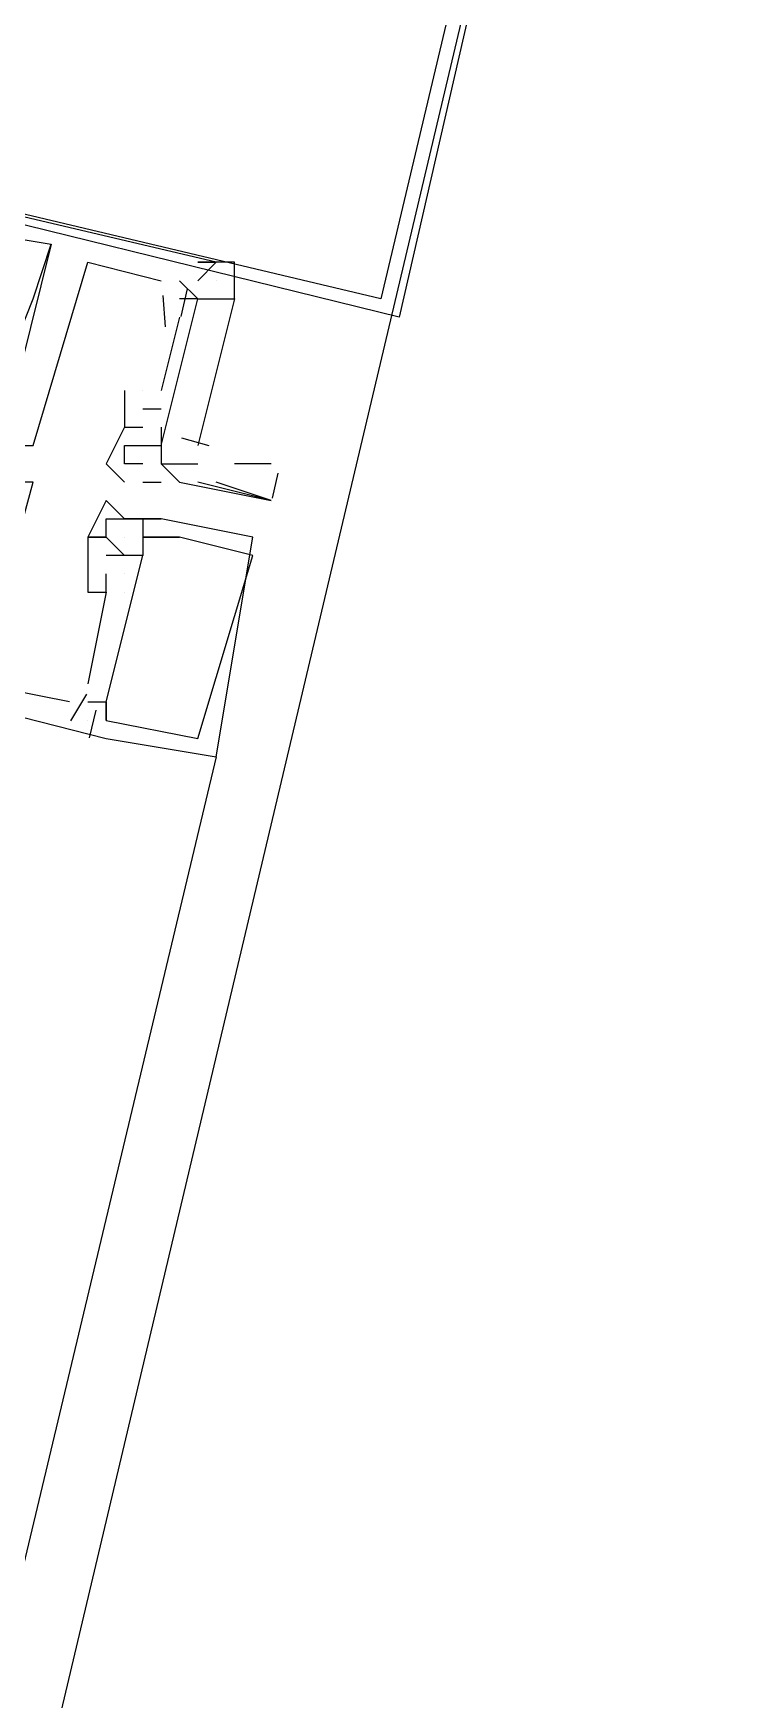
# Model space of a CAD drawing. Header units: feet. Extents: x -84 to 198, y -22 to 181.
# Drawn here: x 123.307 to 123.829, y 55.612 to 56.824 of the extents above; entities that cross this region are included whole.
import ezdxf

# ---------------------------------------------------------------- set-up
doc = ezdxf.new("R2010")
doc.units = ezdxf.units.FT
doc.layers.add('A-LINEA', color=7, linetype='CONTINUOUS')

msp = doc.modelspace()

# ---------------------------------------------------------------- linework, layer by layer
at = {"layer": 'A-LINEA'}
for p, q in [((123.32, 56.6711), (123.32, 56.6711)), ((123.32, 56.6711), (123.32, 56.6711)), ((123.32, 56.6711), (123.32, 56.6711)), ((123.32, 56.6711), (123.32, 56.6711)), ((123.32, 56.6711), (123.32, 56.6711)), ((123.32, 56.6711), (123.32, 56.6711)), ((123.3467, 56.6578), (123.3467, 56.6578)), ((123.3467, 56.6578), (123.3467, 56.6578)), ((123.3467, 56.6578), (123.3467, 56.6578)), ((123.44, 56.6578), (123.44, 56.6578)), ((123.44, 56.6578), (123.44, 56.6578)), ((123.44, 56.6578), (123.44, 56.6578)), ((123.4, 56.6444), (123.4, 56.6444)), ((123.4, 56.6444), (123.4, 56.6444)), ((123.4, 56.6444), (123.4, 56.6444)), ((123.4267, 56.6444), (123.4267, 56.6444)), ((123.4267, 56.6444), (123.4267, 56.6444)), ((123.4267, 56.6444), (123.4267, 56.6444)), ((123.4267, 56.6444), (123.4267, 56.6444)), ((123.4267, 56.6444), (123.4267, 56.6444)), ((123.4267, 56.6444), (123.4267, 56.6444)), ((123.44, 56.6444), (123.44, 56.6444)), ((123.44, 56.6444), (123.44, 56.6444)), ((123.44, 56.6444), (123.44, 56.6444)), ((123.44, 56.6444), (123.44, 56.6444)), ((123.44, 56.6444), (123.44, 56.6444)), ((123.44, 56.6444), (123.44, 56.6444)), ((123.4, 56.6311), (123.4, 56.6311)), ((123.4, 56.6311), (123.4, 56.6311)), ((123.4, 56.6311), (123.4, 56.6311)), ((123.4013, 56.6336), (123.4029, 56.6109)), ((123.4013, 56.6336), (123.4029, 56.6109)), ((123.4013, 56.6336), (123.4029, 56.6109)), ((123.4133, 56.6311), (123.4133, 56.6311)), ((123.4133, 56.6311), (123.4133, 56.6311)), ((123.4133, 56.6311), (123.4133, 56.6311)), ((123.4133, 56.6311), (123.4133, 56.6311)), ((123.4133, 56.6311), (123.4133, 56.6311)), ((123.4133, 56.6311), (123.4133, 56.6311)), ((123.419, 56.6384), (123.4143, 56.6184)), ((123.419, 56.6384), (123.4143, 56.6184)), ((123.419, 56.6384), (123.4143, 56.6184)), ((123.4267, 56.6311), (123.4267, 56.6311)), ((123.4267, 56.6311), (123.4267, 56.6311)), ((123.4267, 56.6311), (123.4267, 56.6311)), ((123.4133, 56.6178), (123.4, 56.5644)), ((123.4133, 56.6178), (123.4, 56.5644)), ((123.4133, 56.6178), (123.4, 56.5644)), ((123.4133, 56.6178), (123.4133, 56.6178)), ((123.4133, 56.6178), (123.4133, 56.6178)), ((123.4133, 56.6178), (123.4133, 56.6178)), ((123.3733, 56.5644), (123.3733, 56.5644)), ((123.3733, 56.5644), (123.3733, 56.5644)), ((123.3733, 56.5644), (123.3733, 56.5644)), ((123.3867, 56.5644), (123.3867, 56.5644)), ((123.3867, 56.5644), (123.3867, 56.5644)), ((123.3867, 56.5644), (123.3867, 56.5644)), ((123.3867, 56.5644), (123.3867, 56.5644)), ((123.3867, 56.5644), (123.3867, 56.5644)), ((123.3867, 56.5644), (123.3867, 56.5644)), ((123.4, 56.5644), (123.4, 56.5644)), ((123.4, 56.5644), (123.4, 56.5644)), ((123.4, 56.5644), (123.4, 56.5644)), ((123.3867, 56.5511), (123.4, 56.5511)), ((123.3867, 56.5511), (123.3867, 56.5511)), ((123.3867, 56.5511), (123.4, 56.5511)), ((123.3867, 56.5511), (123.3867, 56.5511)), ((123.3867, 56.5511), (123.4, 56.5511)), ((123.3867, 56.5511), (123.3867, 56.5511)), ((123.4, 56.5511), (123.4, 56.5511)), ((123.4, 56.5511), (123.4, 56.5511)), ((123.4, 56.5511), (123.4, 56.5511)), ((123.3733, 56.5378), (123.3733, 56.5378)), ((123.3733, 56.5378), (123.3733, 56.5378)), ((123.3733, 56.5378), (123.3733, 56.5378)), ((123.3733, 56.5378), (123.3733, 56.5378)), ((123.3867, 56.5378), (123.3867, 56.5378)), ((123.3867, 56.5378), (123.3867, 56.5378)), ((123.3867, 56.5378), (123.3867, 56.5378)), ((123.3867, 56.5378), (123.3867, 56.5378)), ((123.4, 56.5378), (123.4, 56.5378)), ((123.4, 56.5378), (123.4, 56.5378)), ((123.4, 56.5378), (123.4, 56.5378)), ((123.3733, 56.5244), (123.3733, 56.5244)), ((123.3733, 56.5244), (123.3733, 56.5244)), ((123.3733, 56.5244), (123.3733, 56.5244)), ((123.3867, 56.5244), (123.3867, 56.5244)), ((123.3867, 56.5244), (123.3867, 56.5244)), ((123.4, 56.5244), (123.4, 56.5244)), ((123.4, 56.5244), (123.4, 56.5244)), ((123.4, 56.5244), (123.4, 56.5244)), ((123.4, 56.5244), (123.4, 56.5244)), ((123.4, 56.5244), (123.4, 56.5244)), ((123.4148, 56.5301), (123.4347, 56.5245)), ((123.4148, 56.5301), (123.4347, 56.5245)), ((123.4148, 56.5301), (123.4347, 56.5245)), ((123.36, 56.5111), (123.36, 56.5111)), ((123.3733, 56.5111), (123.3733, 56.5111)), ((123.3867, 56.5111), (123.3867, 56.5111)), ((123.4, 56.5111), (123.4, 56.5111)), ((123.4, 56.5111), (123.4, 56.5111)), ((123.4, 56.5111), (123.4, 56.5111)), ((123.4267, 56.5111), (123.4267, 56.5111)), ((123.48, 56.5111), (123.4533, 56.5111)), ((123.3733, 56.4978), (123.3733, 56.4978)), ((123.3867, 56.4978), (123.4, 56.4978)), ((123.3867, 56.4978), (123.3867, 56.4978)), ((123.4, 56.4978), (123.4, 56.4978)), ((123.4133, 56.4978), (123.4133, 56.4978)), ((123.4267, 56.4978), (123.4267, 56.4978)), ((123.485, 56.5043), (123.4807, 56.486)), ((123.36, 56.4844), (123.36, 56.4844)), ((123.36, 56.4844), (123.36, 56.4844)), ((123.36, 56.4844), (123.36, 56.4844)), ((123.48, 56.4844), (123.48, 56.4844)), ((123.36, 56.4711), (123.36, 56.4711)), ((123.36, 56.4711), (123.36, 56.4711)), ((123.36, 56.4711), (123.36, 56.4711)), ((123.3733, 56.4711), (123.3733, 56.4711)), ((123.3733, 56.4711), (123.3733, 56.4711)), ((123.3733, 56.4711), (123.3733, 56.4711)), ((123.3867, 56.4711), (123.3867, 56.4711)), ((123.3867, 56.4711), (123.3867, 56.4711)), ((123.3867, 56.4711), (123.3867, 56.4711)), ((123.3867, 56.4711), (123.3867, 56.4711)), ((123.3867, 56.4711), (123.3867, 56.4711)), ((123.3867, 56.4711), (123.3867, 56.4711)), ((123.4, 56.4711), (123.4, 56.4711)), ((123.4, 56.4711), (123.4, 56.4711)), ((123.4, 56.4711), (123.4, 56.4711)), ((123.4, 56.4711), (123.4, 56.4711)), ((123.4, 56.4711), (123.4, 56.4711)), ((123.4, 56.4711), (123.4, 56.4711)), ((123.36, 56.4578), (123.3467, 56.4578)), ((123.3467, 56.4578), (123.3467, 56.4578)), ((123.3467, 56.4578), (123.3467, 56.4578)), ((123.36, 56.4578), (123.3467, 56.4578)), ((123.3467, 56.4578), (123.3467, 56.4578)), ((123.3467, 56.4578), (123.3467, 56.4578)), ((123.36, 56.4578), (123.3467, 56.4578)), ((123.3467, 56.4578), (123.3467, 56.4578)), ((123.3467, 56.4578), (123.3467, 56.4578)), ((123.36, 56.4578), (123.36, 56.4578)), ((123.36, 56.4578), (123.36, 56.4578)), ((123.36, 56.4578), (123.36, 56.4578)), ((123.36, 56.4578), (123.36, 56.4578)), ((123.36, 56.4578), (123.36, 56.4578)), ((123.36, 56.4578), (123.36, 56.4578)), ((123.36, 56.4578), (123.36, 56.4578)), ((123.36, 56.4578), (123.36, 56.4578)), ((123.36, 56.4578), (123.36, 56.4578)), ((123.3733, 56.4578), (123.3733, 56.4578)), ((123.3733, 56.4578), (123.3733, 56.4578)), ((123.3733, 56.4578), (123.3733, 56.4578)), ((123.3867, 56.4578), (123.3867, 56.4578)), ((123.3867, 56.4578), (123.3867, 56.4578)), ((123.3867, 56.4578), (123.3867, 56.4578)), ((123.3867, 56.4578), (123.3867, 56.4578)), ((123.3867, 56.4578), (123.3867, 56.4578)), ((123.3867, 56.4578), (123.3867, 56.4578)), ((123.4, 56.4578), (123.4, 56.4578)), ((123.4, 56.4578), (123.4, 56.4578)), ((123.4, 56.4578), (123.4, 56.4578)), ((123.4133, 56.4578), (123.4133, 56.4578)), ((123.4133, 56.4578), (123.4133, 56.4578)), ((123.4133, 56.4578), (123.4133, 56.4578)), ((123.4133, 56.4578), (123.4133, 56.4578)), ((123.4133, 56.4578), (123.4133, 56.4578)), ((123.4133, 56.4578), (123.4133, 56.4578)), ((123.4667, 56.4578), (123.4667, 56.4578)), ((123.4667, 56.4578), (123.4667, 56.4578)), ((123.4667, 56.4578), (123.4667, 56.4578)), ((123.3467, 56.4444), (123.3467, 56.4444)), ((123.3467, 56.4444), (123.3467, 56.4444)), ((123.3467, 56.4444), (123.3467, 56.4444)), ((123.36, 56.4444), (123.36, 56.4444)), ((123.36, 56.4444), (123.36, 56.4444)), ((123.36, 56.4444), (123.36, 56.4444)), ((123.36, 56.4444), (123.36, 56.4444)), ((123.36, 56.4444), (123.36, 56.4444)), ((123.36, 56.4444), (123.36, 56.4444)), ((123.36, 56.4444), (123.36, 56.4444)), ((123.36, 56.4444), (123.36, 56.4444)), ((123.36, 56.4444), (123.36, 56.4444)), ((123.3733, 56.4444), (123.3733, 56.4444)), ((123.3733, 56.4444), (123.3733, 56.4444)), ((123.3733, 56.4444), (123.3733, 56.4444)), ((123.3733, 56.4444), (123.3733, 56.4444)), ((123.3733, 56.4444), (123.3733, 56.4444)), ((123.3733, 56.4444), (123.3733, 56.4444)), ((123.3733, 56.4444), (123.3733, 56.4444)), ((123.3733, 56.4444), (123.3733, 56.4444)), ((123.3733, 56.4444), (123.3733, 56.4444)), ((123.3867, 56.4444), (123.3867, 56.4444)), ((123.3867, 56.4444), (123.3867, 56.4444)), ((123.3867, 56.4444), (123.3867, 56.4444)), ((123.3867, 56.4444), (123.3867, 56.4444)), ((123.3867, 56.4444), (123.3867, 56.4444)), ((123.3867, 56.4444), (123.3867, 56.4444)), ((123.3867, 56.4444), (123.3867, 56.4444)), ((123.3867, 56.4444), (123.3867, 56.4444)), ((123.3867, 56.4444), (123.3867, 56.4444)), ((123.4667, 56.4444), (123.4667, 56.4444)), ((123.4667, 56.4444), (123.4667, 56.4444)), ((123.4667, 56.4444), (123.4667, 56.4444)), ((123.36, 56.4178), (123.36, 56.4311)), ((123.36, 56.4311), (123.36, 56.4311)), ((123.36, 56.4178), (123.36, 56.4311)), ((123.36, 56.4311), (123.36, 56.4311)), ((123.36, 56.4178), (123.36, 56.4311)), ((123.36, 56.4311), (123.36, 56.4311)), ((123.3733, 56.4311), (123.3733, 56.4311)), ((123.3733, 56.4311), (123.3733, 56.4311)), ((123.3733, 56.4311), (123.3733, 56.4311)), ((123.3733, 56.4311), (123.3733, 56.4311)), ((123.3733, 56.4311), (123.3733, 56.4311)), ((123.3733, 56.4311), (123.3733, 56.4311)), ((123.3467, 56.4178), (123.3467, 56.4178)), ((123.3467, 56.4178), (123.3467, 56.4178)), ((123.3467, 56.4178), (123.3467, 56.4178)), ((123.36, 56.4178), (123.36, 56.4178)), ((123.36, 56.4178), (123.36, 56.4178)), ((123.36, 56.4178), (123.36, 56.4178)), ((123.36, 56.4178), (123.36, 56.4178)), ((123.36, 56.4178), (123.36, 56.4178)), ((123.36, 56.4178), (123.36, 56.4178)), ((123.3733, 56.4178), (123.3733, 56.4178)), ((123.3733, 56.4178), (123.3733, 56.4178)), ((123.3733, 56.4178), (123.3733, 56.4178)), ((123.3733, 56.4178), (123.3733, 56.4178)), ((123.3733, 56.4178), (123.3733, 56.4178)), ((123.3733, 56.4178), (123.3733, 56.4178)), ((123.3467, 56.3511), (123.3467, 56.3511)), ((123.3467, 56.3511), (123.3467, 56.3511)), ((123.3467, 56.3511), (123.3467, 56.3511)), ((123.3333, 56.3378), (123.3333, 56.3378)), ((123.3333, 56.3378), (123.3333, 56.3378)), ((123.3333, 56.3378), (123.3333, 56.3378)), ((123.3455, 56.3435), (123.3339, 56.324)), ((123.3455, 56.3435), (123.3339, 56.324)), ((123.3455, 56.3435), (123.3339, 56.324)), ((123.3467, 56.3378), (123.3467, 56.3378)), ((123.3467, 56.3378), (123.3467, 56.3378)), ((123.3467, 56.3378), (123.3467, 56.3378)), ((123.36, 56.3378), (123.36, 56.3378)), ((123.36, 56.3378), (123.36, 56.3378)), ((123.36, 56.3378), (123.36, 56.3378)), ((123.36, 56.3378), (123.36, 56.3378)), ((123.36, 56.3378), (123.36, 56.3378)), ((123.36, 56.3378), (123.36, 56.3378)), ((123.3467, 56.3244), (123.3467, 56.3244)), ((123.3467, 56.3244), (123.3467, 56.3244)), ((123.3467, 56.3244), (123.3467, 56.3244)), ((123.3467, 56.3244), (123.3467, 56.3244)), ((123.3467, 56.3244), (123.3467, 56.3244)), ((123.3467, 56.3244), (123.3467, 56.3244)), ((123.3523, 56.3317), (123.3476, 56.3117)), ((123.3523, 56.3317), (123.3476, 56.3117)), ((123.3523, 56.3317), (123.3476, 56.3117)), ((123.36, 56.3244), (123.36, 56.3244)), ((123.36, 56.3244), (123.36, 56.3244)), ((123.36, 56.3244), (123.36, 56.3244)), ((123.36, 56.3244), (123.36, 56.3244)), ((123.36, 56.3244), (123.36, 56.3244)), ((123.36, 56.3244), (123.36, 56.3244)), ((123.36, 56.3244), (123.36, 56.3244)), ((123.36, 56.3244), (123.36, 56.3244)), ((123.36, 56.3244), (123.36, 56.3244)), ((123.36, 56.3244), (123.36, 56.3244)), ((123.36, 56.3244), (123.36, 56.3244)), ((123.36, 56.3244), (123.36, 56.3244)), ((123.36, 56.3111), (123.36, 56.3111)), ((123.36, 56.3111), (123.36, 56.3111)), ((123.36, 56.3111), (123.36, 56.3111)), ((123.36, 56.3111), (123.36, 56.3111)), ((123.36, 56.3111), (123.36, 56.3111)), ((123.36, 56.3111), (123.36, 56.3111)), ((123.4267, 56.3111), (123.4267, 56.3111)), ((123.4267, 56.3111), (123.4267, 56.3111)), ((123.4267, 56.3111), (123.4267, 56.3111)), ((123.44, 56.2978), (121.68, 48.9244)), ((123.44, 56.2978), (123.44, 56.2978)), ((123.44, 56.2978), (123.44, 56.2978)), ((123.44, 56.2978), (123.44, 56.2978))]:
    msp.add_line(p, q, dxfattribs=at)
for points in [[(118.2, 75.6978), (115.0667, 62.4578), (114.5867, 60.4578), (117.1867, 59.8444), (117, 59.0311), (123.76, 57.4311), (119.2267, 38.2978), (126.2667, 36.6311)], [(117, 59.0311), (123.76, 57.4311), (119.84, 40.8844)], [(122.9467, 57.6178), (123.76, 57.4311), (123.5733, 56.6178), (122.76, 56.8178), (122.9467, 57.6178)], [(122.96, 57.6044), (123.7467, 57.4178), (123.56, 56.6311), (122.7733, 56.8178), (122.96, 57.6044)], [(123.44, 56.6578), (122.76, 56.8178), (122.72, 56.6578), (122.7467, 56.6578), (122.72, 56.5778), (122.7467, 56.5644), (122.7467, 56.5778), (122.7333, 56.5778)], [(123.44, 56.6578), (122.76, 56.8178), (122.72, 56.6578), (122.7467, 56.6578), (122.72, 56.5778), (122.7467, 56.5644), (122.7467, 56.5778), (122.7333, 56.5778)], [(123.44, 56.6578), (122.76, 56.8178), (122.72, 56.6578), (122.7467, 56.6578), (122.72, 56.5778), (122.7467, 56.5644), (122.7467, 56.5778), (122.7333, 56.5778)], [(123.24, 56.6844), (123.32, 56.6711), (123.2667, 56.4578), (123.2667, 56.4444), (123.28, 56.4444), (123.28, 56.4578)], [(123.24, 56.6844), (123.32, 56.6711), (123.2667, 56.4578), (123.2667, 56.4444), (123.28, 56.4444), (123.28, 56.4578)], [(123.24, 56.6844), (123.32, 56.6711), (123.2667, 56.4578), (123.2667, 56.4444), (123.28, 56.4444), (123.28, 56.4578)], [(123.28, 56.5644), (123.3067, 56.6311), (123.32, 56.6711)], [(123.28, 56.5644), (123.3067, 56.6311), (123.32, 56.6711)], [(123.28, 56.5644), (123.3067, 56.6311), (123.32, 56.6711)], [(123.2933, 56.4711), (123.2933, 56.4844), (123.28, 56.4844), (123.2933, 56.5244), (123.3067, 56.5244), (123.3467, 56.6578), (123.4, 56.6444)], [(123.2933, 56.4711), (123.2933, 56.4844), (123.28, 56.4844), (123.2933, 56.5244), (123.3067, 56.5244), (123.3467, 56.6578), (123.4, 56.6444)], [(123.2933, 56.4711), (123.2933, 56.4844), (123.28, 56.4844), (123.2933, 56.5244), (123.3067, 56.5244), (123.3467, 56.6578), (123.4, 56.6444)], [(123.4133, 56.6444), (123.4267, 56.6311), (123.4533, 56.6311), (123.4533, 56.6578), (123.4267, 56.6578), (123.44, 56.6578), (123.4267, 56.6444)], [(122.72, 56.6044), (122.72, 56.5911), (122.72, 56.6311), (122.7333, 56.6178), (122.7333, 56.6311), (122.72, 56.6311), (122.68, 56.4844), (123.36, 56.3111)], [(122.72, 56.6044), (122.72, 56.5911), (122.72, 56.6311), (122.7333, 56.6178), (122.7333, 56.6311), (122.72, 56.6311), (122.68, 56.4844), (123.36, 56.3111)], [(122.72, 56.6044), (122.72, 56.5911), (122.72, 56.6311), (122.7333, 56.6178), (122.7333, 56.6311), (122.72, 56.6311), (122.68, 56.4844), (123.36, 56.3111)], [(123.4, 56.5244), (123.4267, 56.6311), (123.4533, 56.6311), (123.4267, 56.5244)], [(123.4, 56.5378), (123.4, 56.5244), (123.4267, 56.6311), (123.4133, 56.6311)], [(123.4, 56.5244), (123.4267, 56.6311), (123.4533, 56.6311), (123.4267, 56.5244)], [(123.4, 56.5378), (123.4, 56.5244), (123.4267, 56.6311), (123.4133, 56.6311)], [(123.4, 56.5244), (123.4267, 56.6311), (123.4533, 56.6311), (123.4267, 56.5244)], [(123.4, 56.5378), (123.4, 56.5244), (123.4267, 56.6311), (123.4133, 56.6311)], [(123.3733, 56.5644), (123.3733, 56.5378), (123.3867, 56.5378)], [(123.3733, 56.5644), (123.3733, 56.5378), (123.3867, 56.5378)], [(123.3733, 56.5644), (123.3733, 56.5378), (123.3867, 56.5378)], [(123.3733, 56.5378), (123.36, 56.5111), (123.3733, 56.4978)], [(123.3733, 56.5378), (123.3733, 56.5378), (123.3733, 56.5378), (123.3733, 56.5378), (123.3733, 56.5378), (123.3733, 56.5378)], [(123.3867, 56.5111), (123.3733, 56.5111), (123.3733, 56.5244), (123.4, 56.5244), (123.4, 56.5111), (123.4267, 56.5111)], [(123.4, 56.5244), (123.4, 56.5244), (123.4, 56.5244), (123.4, 56.5111), (123.4, 56.5111)], [(123.4, 56.5111), (123.4133, 56.4978), (123.48, 56.4844), (123.48, 56.4844), (123.4267, 56.4978), (123.4267, 56.4978), (123.4267, 56.4978), (123.4267, 56.4978)], [(123.3333, 56.3378), (123.2667, 56.3511), (123.3067, 56.4978), (123.2933, 56.4978), (123.28, 56.4178)], [(123.3333, 56.3378), (123.2667, 56.3511), (123.3067, 56.4978), (123.2933, 56.4978), (123.28, 56.4178)], [(123.3333, 56.3378), (123.2667, 56.3511), (123.3067, 56.4978), (123.2933, 56.4978), (123.28, 56.4178)], [(123.48, 56.4844), (123.44, 56.4978), (123.44, 56.4978)], [(123.3867, 56.4711), (123.4, 56.4711), (123.3733, 56.4711), (123.36, 56.4844), (123.3467, 56.4578), (123.36, 56.4578)], [(123.3867, 56.4711), (123.4, 56.4711), (123.3733, 56.4711), (123.36, 56.4844), (123.3467, 56.4578), (123.36, 56.4578)], [(123.3867, 56.4711), (123.4, 56.4711), (123.3733, 56.4711), (123.36, 56.4844), (123.3467, 56.4578), (123.36, 56.4578)], [(123.3733, 56.4444), (123.36, 56.4578), (123.36, 56.4711), (123.3867, 56.4711), (123.3867, 56.4444)], [(123.36, 56.3111), (123.44, 56.2978), (123.44, 56.2978), (123.4667, 56.4578), (123.4, 56.4711)], [(123.3733, 56.4444), (123.36, 56.4578), (123.36, 56.4711), (123.3867, 56.4711), (123.3867, 56.4444)], [(123.36, 56.3111), (123.44, 56.2978), (123.44, 56.2978), (123.4667, 56.4578), (123.4, 56.4711)], [(123.3733, 56.4444), (123.36, 56.4578), (123.36, 56.4711), (123.3867, 56.4711), (123.3867, 56.4444)], [(123.36, 56.3111), (123.44, 56.2978), (123.44, 56.2978), (123.4667, 56.4578), (123.4, 56.4711)], [(123.3467, 56.4578), (123.3467, 56.4178), (123.36, 56.4178), (123.3467, 56.3511)], [(123.3467, 56.4578), (123.3467, 56.4178), (123.36, 56.4178), (123.3467, 56.3511)], [(123.3467, 56.4578), (123.3467, 56.4178), (123.36, 56.4178), (123.3467, 56.3511)], [(123.36, 56.3244), (123.36, 56.3378), (123.36, 56.3244), (123.4267, 56.3111), (123.4267, 56.3111), (123.4667, 56.4444), (123.4667, 56.4444), (123.4133, 56.4578), (123.4133, 56.4578), (123.4133, 56.4578), (123.4133, 56.4578), (123.3867, 56.4578), (123.3867, 56.4578)], [(123.3867, 56.4578), (123.3867, 56.4444), (123.3733, 56.4444), (123.3733, 56.4444), (123.36, 56.4444), (123.36, 56.4444), (123.36, 56.4444), (123.36, 56.4444)], [(123.36, 56.3244), (123.36, 56.3378), (123.36, 56.3244), (123.4267, 56.3111), (123.4267, 56.3111), (123.4667, 56.4444), (123.4667, 56.4444), (123.4133, 56.4578), (123.4133, 56.4578), (123.4133, 56.4578), (123.4133, 56.4578), (123.3867, 56.4578), (123.3867, 56.4578)], [(123.3867, 56.4578), (123.3867, 56.4444), (123.3733, 56.4444), (123.3733, 56.4444), (123.36, 56.4444), (123.36, 56.4444), (123.36, 56.4444), (123.36, 56.4444)], [(123.36, 56.3244), (123.36, 56.3378), (123.36, 56.3244), (123.4267, 56.3111), (123.4267, 56.3111), (123.4667, 56.4444), (123.4667, 56.4444), (123.4133, 56.4578), (123.4133, 56.4578), (123.4133, 56.4578), (123.4133, 56.4578), (123.3867, 56.4578), (123.3867, 56.4578)], [(123.3867, 56.4578), (123.3867, 56.4444), (123.3733, 56.4444), (123.3733, 56.4444), (123.36, 56.4444), (123.36, 56.4444), (123.36, 56.4444), (123.36, 56.4444)], [(123.3867, 56.4578), (123.4, 56.4578), (123.4133, 56.4578)], [(123.3867, 56.4578), (123.4, 56.4578), (123.4133, 56.4578)], [(123.3867, 56.4578), (123.4, 56.4578), (123.4133, 56.4578)], [(123.3467, 56.3378), (123.36, 56.3378), (123.3867, 56.4444), (123.3733, 56.4444)], [(123.3467, 56.3378), (123.36, 56.3378), (123.3867, 56.4444), (123.3733, 56.4444)], [(123.3467, 56.3378), (123.36, 56.3378), (123.3867, 56.4444), (123.3733, 56.4444)]]:
    msp.add_lwpolyline(points, dxfattribs=at)

doc.saveas('drawing.dxf')
